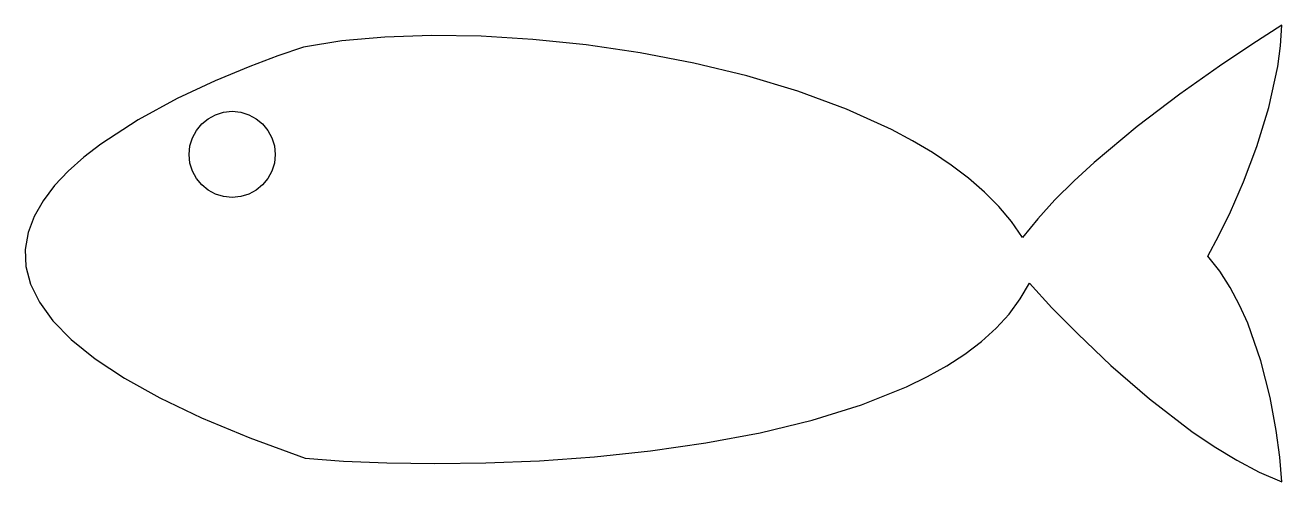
# Model space of a CAD drawing. Extents: x 19 to 188, y -115 to -54.
import ezdxf

# ---------------------------------------------------------------- set-up
doc = ezdxf.new("R2010")
doc.units = 0

msp = doc.modelspace()

# ---------------------------------------------------------------- linework, layer by layer
at = {"layer": 'Layer', "color": 4}
for p, q in [((187.779865, -53.754514), (183.744503, -56.325618)), ((187.593932, -56.520094), (187.779865, -53.754514)), ((187.779865, -53.754514), (187.779865, -53.754514)), ((67.493737, -55.358553), (61.746823, -55.873849)), ((73.751148, -55.149639), (67.493737, -55.358553)), ((80.412378, -55.251244), (73.751148, -55.149639)), ((87.370746, -55.667506), (80.412378, -55.251244)), ((56.617087, -56.691389), (53.163878, -57.863898)), ((61.746823, -55.873849), (56.617087, -56.691389)), ((94.519574, -56.402564), (87.370746, -55.667506)), ((101.752182, -57.460555), (94.519574, -56.402564)), ((183.744503, -56.325618), (179.398728, -59.24196)), ((187.223522, -59.296612), (187.593932, -56.520094)), ((53.163878, -57.863898), (49.402923, -59.279425)), ((108.961889, -58.845618), (101.752182, -57.460555)), ((116.042018, -60.561889), (108.961889, -58.845618)), ((49.402923, -59.279425), (44.779562, -61.203261)), ((122.885887, -62.613507), (116.042018, -60.561889)), ((179.398728, -59.24196), (174.121713, -62.981017)), ((186.037713, -64.777947), (187.223522, -59.296612)), ((44.779562, -61.203261), (39.664164, -63.601998)), ((39.664164, -63.601998), (34.427102, -66.442233)), ((129.386819, -65.00461), (122.885887, -62.613507)), ((174.121713, -62.981017), (168.379077, -67.344431)), ((44.800289, -65.75342), (45.884365, -65.416614)), ((45.884365, -65.416614), (47.04799, -65.299167)), ((47.04799, -65.299167), (48.211236, -65.416614)), ((47.04799, -65.299167), (47.04799, -65.299167)), ((48.211236, -65.416614), (49.294313, -65.75342)), ((135.438132, -67.739336), (129.386819, -65.00461)), ((184.439313, -69.989491), (186.037713, -64.777947)), ((34.427102, -66.442233), (29.438744, -69.690558)), ((42.25837, -67.846976), (42.96399, -66.991903)), ((42.96399, -66.991903), (43.819063, -66.286283)), ((43.819063, -66.286283), (44.800289, -65.75342)), ((49.294313, -65.75342), (50.274126, -66.286283)), ((50.274126, -66.286283), (51.12758, -66.991903)), ((51.12758, -66.991903), (51.83158, -67.846976)), ((168.379077, -67.344431), (162.636437, -72.133842)), ((41.388701, -69.912278), (41.725507, -68.828202)), ((41.725507, -68.828202), (42.25837, -67.846976)), ((51.83158, -67.846976), (52.363032, -68.828202)), ((52.363032, -68.828202), (52.698839, -69.912278)), ((138.261844, -69.23685), (135.438132, -67.739336)), ((29.438744, -69.690558), (27.15357, -71.457315)), ((41.271254, -71.075903), (41.388701, -69.912278)), ((52.698839, -69.912278), (52.815907, -71.075903)), ((140.933148, -70.821822), (138.261844, -69.23685)), ((182.645201, -74.722213), (184.439313, -69.989491)), ((27.15357, -71.457315), (25.069462, -73.313568)), ((41.388701, -72.239149), (41.271254, -71.075903)), ((41.725507, -73.322226), (41.388701, -72.239149)), ((52.698839, -72.239149), (52.363032, -73.322226)), ((52.815907, -71.075903), (52.698839, -72.239149)), ((143.438707, -72.494768), (140.933148, -70.821822)), ((162.636437, -72.133842), (159.910621, -74.62631)), ((25.069462, -73.313568), (23.232715, -75.255141)), ((42.25837, -74.302039), (41.725507, -73.322226)), ((52.363032, -73.322226), (51.83158, -74.302039)), ((145.765186, -74.256206), (143.438707, -72.494768)), ((23.232715, -75.255141), (21.689626, -77.277858)), ((42.96399, -75.155493), (42.25837, -74.302039)), ((43.819063, -75.859493), (42.96399, -75.155493)), ((51.12758, -75.155493), (50.274126, -75.859493)), ((51.83158, -74.302039), (51.12758, -75.155493)), ((147.899252, -76.106654), (145.765186, -74.256206)), ((159.910621, -74.62631), (157.35941, -77.150892)), ((180.872254, -78.767085), (182.645201, -74.722213)), ((21.689626, -77.277858), (20.486491, -79.377543)), ((44.800289, -76.390944), (43.819063, -75.859493)), ((45.884365, -76.726752), (44.800289, -76.390944)), ((47.04799, -76.843819), (45.884365, -76.726752)), ((48.211236, -76.726752), (47.04799, -76.843819)), ((49.294313, -76.390944), (48.211236, -76.726752)), ((50.274126, -75.859493), (49.294313, -76.390944)), ((149.827569, -78.046627), (147.899252, -76.106654)), ((157.35941, -77.150892), (155.041007, -79.682795)), ((151.536801, -80.076644), (149.827569, -78.046627)), ((179.337348, -81.915077), (180.872254, -78.767085)), ((20.486491, -79.377543), (19.669607, -81.550022)), ((153.013615, -82.197222), (151.536801, -80.076644)), ((155.041007, -79.682795), (153.013615, -82.197222)), ((19.669607, -81.550022), (19.28527, -83.791117)), ((177.84917, -84.684306), (179.337348, -81.915077)), ((19.28527, -83.791117), (19.379775, -86.096654)), ((179.448834, -86.69819), (177.84917, -84.684306)), ((19.379775, -86.096654), (19.99942, -88.462456)), ((180.868546, -88.900889), (179.448834, -86.69819)), ((19.99942, -88.462456), (21.190501, -90.884348)), ((152.70603, -90.438703), (153.922018, -88.300278)), ((153.922018, -88.300278), (156.958274, -91.604786)), ((182.118896, -91.248424), (180.868546, -88.900889)), ((21.190501, -90.884348), (22.999314, -93.358155)), ((151.219053, -92.456545), (152.70603, -90.438703)), ((149.476458, -94.356798), (151.219053, -92.456545)), ((156.958274, -91.604786), (160.408541, -95.120481)), ((183.210474, -93.696812), (182.118896, -91.248424)), ((22.999314, -93.358155), (25.472155, -95.8797)), ((147.493619, -96.142459), (149.476458, -94.356798)), ((184.959671, -98.720226), (183.210474, -93.696812)), ((25.472155, -95.8797), (28.655321, -98.444807)), ((160.408541, -95.120481), (164.840188, -99.331859)), ((145.285908, -97.816523), (147.493619, -96.142459)), ((28.655321, -98.444807), (32.595108, -101.049302)), ((140.257357, -100.841839), (142.868696, -99.381984)), ((142.868696, -99.381984), (145.285908, -97.816523)), ((164.840188, -99.331859), (170.023179, -103.828959)), ((186.200857, -103.619284), (184.959671, -98.720226)), ((32.595108, -101.049302), (37.337812, -103.689009)), ((137.467262, -102.199083), (140.257357, -100.841839)), ((131.412295, -104.61772), (137.467262, -102.199083)), ((37.337812, -103.689009), (42.92973, -106.359751)), ((170.023179, -103.828959), (175.727479, -108.201822)), ((187.018751, -108.042138), (186.200857, -103.619284)), ((124.826775, -106.661856), (131.412295, -104.61772)), ((42.92973, -106.359751), (49.417158, -109.057353)), ((117.833679, -108.355456), (124.826775, -106.661856)), ((49.417158, -109.057353), (56.846393, -111.777639)), ((110.555986, -109.722483), (117.833679, -108.355456)), ((175.727479, -108.201822), (178.703234, -110.213553)), ((187.498071, -111.636941), (187.018751, -108.042138)), ((95.638725, -111.572669), (103.116675, -110.786899)), ((103.116675, -110.786899), (110.555986, -109.722483)), ((178.703234, -110.213553), (181.723052, -112.040489)), ((56.846393, -111.777639), (61.97363, -112.160524)), ((61.97363, -112.160524), (67.800099, -112.408542)), ((67.800099, -112.408542), (74.202822, -112.497728)), ((74.202822, -112.497728), (81.05882, -112.40412)), ((81.05882, -112.40412), (88.245113, -112.103755)), ((88.245113, -112.103755), (95.638725, -111.572669)), ((181.723052, -112.040489), (184.758181, -113.631386)), ((187.779865, -114.935), (187.498071, -111.636941)), ((184.758181, -113.631386), (187.779865, -114.935))]:
    msp.add_line(p, q, dxfattribs=at)

doc.saveas('drawing.dxf')
